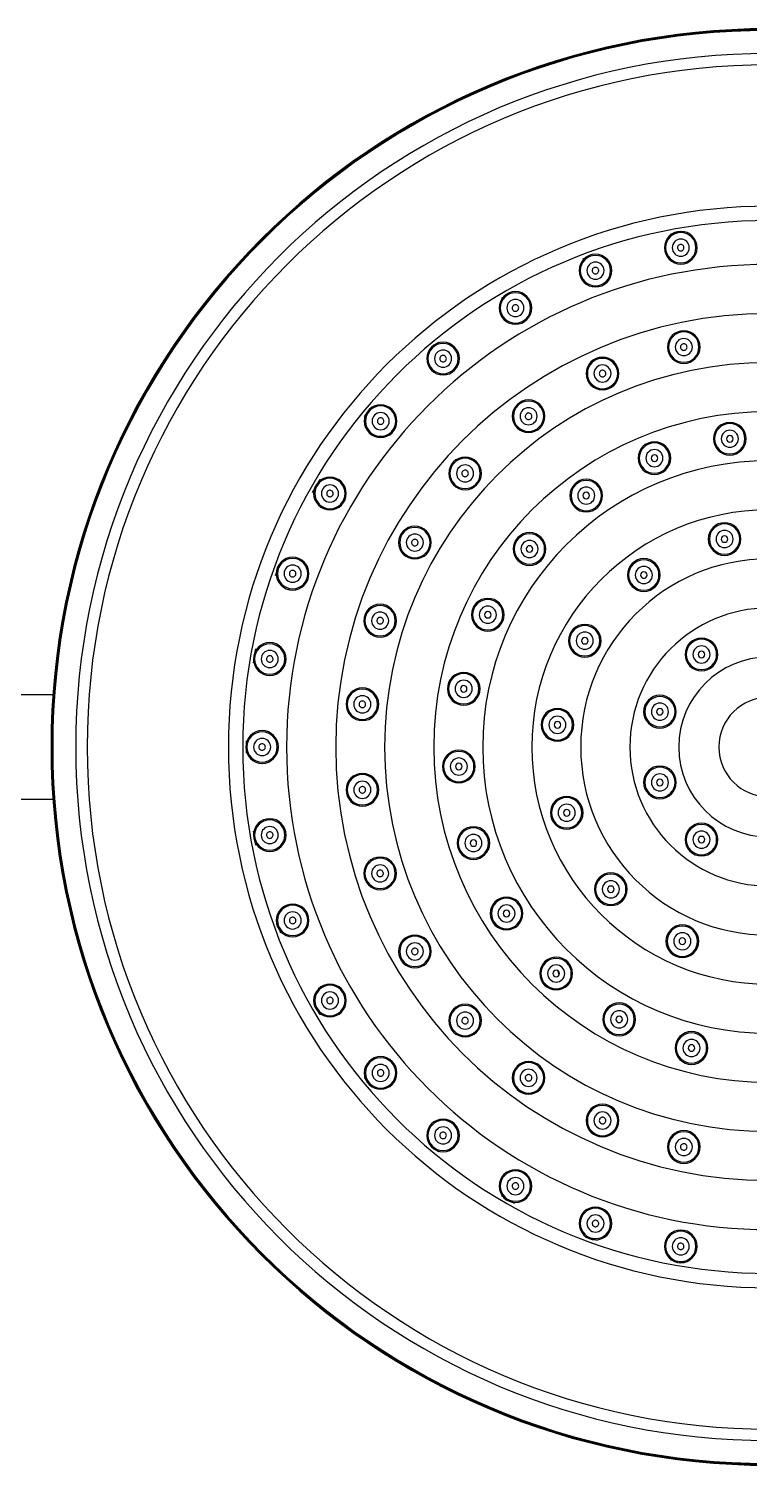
# Model space of a CAD drawing. Header units: millimetres. Extents: x 346859 to 753976, y -86090 to 5333.
# Drawn here: x 402491 to 402601.2, y -19739.2 to -19519.6 of the extents above; entities that cross this region are included whole.
import ezdxf

# ---------------------------------------------------------------- set-up
doc = ezdxf.new("R2010")
doc.units = ezdxf.units.MM
doc.header["$LTSCALE"] = 60
doc.layers.add('CO-BATH', color=6, linetype='Continuous')
doc.layers.add('F-HAT', color=251, linetype='Continuous')

# ---------------------------------------------------------------- blocks, each defined once
blk = doc.blocks.new('FFFFFEREREW')
at = {"layer": 'F-HAT'}
for p, q in [((287019.92, 71095.03), (287019.92, 71321.5)), ((287035.92, 71095.03), (287035.92, 71321.5)), ((287008.79, 71047.28), (287008.74, 71047.45)), ((287009.97, 71042.88), (287009.91, 71043.09)), ((287017.49, 71034.12), (287017.54, 71033.93)), ((287018.62, 71029.9), (287018.67, 71029.72)), ((287009.21, 71026.77), (287009.43, 71026.71)), ((286996.91, 71024.32), (286996.96, 71024.5)), ((287039.35, 71018.5), (287039.3, 71018.31)), ((287060.08, 71018.32), (287060.27, 71018.27)), ((287062.14, 71017.77), (287062.71, 71017.62)), ((287064.63, 71017.1), (287064.81, 71017.05)), ((287038.18, 71014.14), (287038.13, 71013.96)), ((287069.67, 71006.11), (287069.63, 71005.94)), ((287035.36, 71003.62), (287035.3, 71003.4)), ((287034.43, 71000.16), (287034.37, 70999.92)), ((287072.12, 70995.92), (287072.07, 70995.72)), ((286993.84, 70992.07), (286993.65, 70992.12)), ((286998.19, 70990.9), (286998.01, 70990.95))]:
    blk.add_line(p, q, dxfattribs=at)
for centre, radius in [((287027.92, 70985.52), 109.79), ((287027.92, 70985.52), 109.68), ((287027.92, 70985.52), 109.53), ((287027.92, 70985.52), 106.01), ((287027.92, 70985.52), 104.26), ((287027.92, 70985.52), 82.66), ((287027.92, 70985.52), 80.46), ((287027.92, 71063.02), 2.5), ((287027.92, 71063.02), 2.32), ((287014.47, 71061.85), 2.5), ((287014.47, 71061.85), 2.32), ((287014.47, 71061.85), 1.31), ((287027.92, 71063.02), 1.31), ((287041.38, 71061.85), 2.5), ((287041.38, 71061.85), 2.32), ((287041.38, 71061.85), 1.31), ((287001.42, 71058.35), 2.5), ((287054.43, 71058.35), 2.5), ((287027.92, 70985.52), 73.76), ((287001.42, 71058.35), 2.32), ((287001.42, 71058.35), 1.31), ((287054.43, 71058.35), 2.32), ((287054.43, 71058.35), 1.31), ((286989.17, 71052.64), 2.5), ((286989.17, 71052.64), 2.32), ((287066.67, 71052.64), 2.5), ((287066.67, 71052.64), 2.32), ((286989.17, 71052.64), 1.31), ((287066.67, 71052.64), 1.31), ((287027.92, 70985.52), 66.24), ((287021.39, 71047.68), 2.5), ((287021.39, 71047.68), 2.32), ((287034.46, 71047.68), 2.5), ((287034.46, 71047.68), 2.32), ((287021.39, 71047.68), 1.31), ((287034.46, 71047.68), 1.31), ((286978.11, 71044.89), 2.5), ((286978.11, 71044.89), 2.32), ((286978.11, 71044.89), 1.31), ((287008.61, 71044.97), 2.5), ((287008.61, 71044.97), 2.32), ((287008.61, 71044.97), 1.31), ((287047.24, 71044.97), 2.5), ((287047.24, 71044.97), 2.32), ((287047.24, 71044.97), 1.31), ((287077.74, 71044.89), 2.5), ((287077.74, 71044.89), 2.32), ((287077.74, 71044.89), 1.31), ((287027.92, 70985.52), 58.76), ((286996.67, 71039.65), 2.5), ((286996.67, 71039.65), 2.32), ((287059.17, 71039.65), 2.5), ((287059.17, 71039.65), 2.32), ((286996.67, 71039.65), 1.31), ((287059.17, 71039.65), 1.31), ((286968.55, 71035.34), 2.5), ((286968.55, 71035.34), 2.32), ((286968.55, 71035.34), 1.31), ((287027.92, 70985.52), 51.24), ((287087.29, 71035.34), 2.5), ((287087.29, 71035.34), 2.32), ((287087.29, 71035.34), 1.31), ((286986.1, 71031.97), 2.5), ((287019.02, 71032.18), 2.5), ((287019.02, 71032.18), 2.32), ((287030.91, 71032.93), 2.5), ((287030.91, 71032.93), 2.32), ((287069.74, 71031.97), 2.5), ((286986.1, 71031.97), 2.32), ((286986.1, 71031.97), 1.31), ((287019.02, 71032.18), 1.31), ((287019.02, 71032.18), 0.5), ((287030.91, 71032.93), 1.31), ((287030.91, 71032.93), 0.5), ((287042.6, 71030.7), 2.5), ((287042.6, 71030.7), 2.32), ((287069.74, 71031.97), 2.32), ((287069.74, 71031.97), 1.31), ((287007.7, 71028.5), 2.5), ((287007.7, 71028.5), 2.32), ((287042.6, 71030.7), 1.31), ((287042.6, 71030.7), 0.5), ((287027.92, 70985.52), 43.76), ((287007.7, 71028.5), 1.31), ((287007.7, 71028.5), 0.5), ((287053.37, 71025.63), 2.5), ((287053.37, 71025.63), 2.32), ((286960.81, 71024.27), 2.5), ((286960.81, 71024.27), 2.32), ((287053.37, 71025.63), 1.31), ((287053.37, 71025.63), 0.5), ((287095.04, 71024.27), 2.5), ((287095.04, 71024.27), 2.32), ((286960.81, 71024.27), 1.31), ((286977.36, 71022.26), 2.5), ((286977.36, 71022.26), 2.32), ((286977.36, 71022.26), 1.31), ((286997.65, 71022.12), 2.5), ((286997.65, 71022.12), 2.32), ((287078.49, 71022.26), 2.5), ((287078.49, 71022.26), 2.32), ((287078.49, 71022.26), 1.31), ((287095.04, 71024.27), 1.31), ((287027.92, 70985.52), 36.24), ((286997.65, 71022.12), 1.31), ((286997.65, 71022.12), 0.5), ((287024.53, 71017.85), 2.5), ((287024.53, 71017.85), 2.32), ((287024.53, 71017.85), 1.31), ((287062.55, 71018.04), 2.5), ((287062.55, 71018.04), 2.32), ((287062.55, 71018.04), 1.31), ((287024.53, 71017.85), 0.5), ((287037.97, 71016.43), 2.5), ((287037.97, 71016.43), 2.32), ((287037.97, 71016.43), 1.31), ((287037.97, 71016.43), 0.5), ((287062.55, 71018.04), 0.5), ((286989.49, 71013.44), 2.5), ((286989.49, 71013.44), 2.32), ((286989.49, 71013.44), 1.31), ((287011.67, 71013.67), 2.5), ((287011.67, 71013.67), 2.32), ((287011.67, 71013.67), 1.31), ((286955.1, 71012.03), 2.5), ((286955.1, 71012.03), 2.32), ((286955.1, 71012.03), 1.31), ((286970.83, 71010.95), 2.5), ((286970.83, 71010.95), 2.32), ((286989.49, 71013.44), 0.5), ((287027.92, 70985.52), 28.76), ((287011.67, 71013.67), 0.5), ((287085.02, 71010.95), 2.5), ((287085.02, 71010.95), 2.32), ((287100.75, 71012.03), 2.5), ((287100.75, 71012.03), 2.32), ((287100.75, 71012.03), 1.31), ((286970.83, 71010.95), 1.31), ((287049.67, 71009.68), 2.5), ((287049.67, 71009.68), 2.32), ((287049.67, 71009.68), 1.31), ((287069.55, 71008.41), 2.5), ((287069.55, 71008.41), 2.32), ((287085.02, 71010.95), 1.31), ((287049.67, 71009.68), 0.5), ((287069.55, 71008.41), 1.31), ((287069.55, 71008.41), 0.5), ((287001.63, 71004.63), 2.5), ((287001.63, 71004.63), 2.32), ((287001.63, 71004.63), 1.31), ((287027.92, 70985.52), 21.24), ((286983.76, 71003.01), 2.5), ((286983.76, 71003.01), 2.32), ((286983.76, 71003.01), 1.31), ((287001.63, 71004.63), 0.5), ((287022.52, 71002.17), 2.5), ((287022.52, 71002.17), 2.32), ((287033.33, 71002.17), 2.5), ((287033.33, 71002.17), 2.32), ((286983.76, 71003.01), 0.5), ((287022.52, 71002.17), 1.31), ((287022.52, 71002.17), 0.5), ((287033.33, 71002.17), 1.31), ((287033.33, 71002.17), 0.5), ((286951.6, 70998.98), 2.5), ((286951.6, 70998.98), 2.32), ((286951.6, 70998.98), 1.31), ((286966.79, 70998.52), 2.5), ((286966.79, 70998.52), 2.32), ((286966.79, 70998.52), 1.31), ((287057.61, 70998.74), 2.5), ((287057.61, 70998.74), 2.32), ((287057.61, 70998.74), 1.31), ((287073.93, 70997.34), 2.5), ((287073.93, 70997.34), 2.32), ((287089.06, 70998.52), 2.5), ((287089.06, 70998.52), 2.32), ((287089.06, 70998.52), 1.31), ((287104.25, 70998.98), 2.5), ((287104.25, 70998.98), 2.32), ((287104.25, 70998.98), 1.31), ((287013.77, 70995.81), 2.5), ((287013.77, 70995.81), 2.32), ((287013.77, 70995.81), 1.31), ((287027.92, 70985.52), 13.76), ((287042.08, 70995.81), 2.5), ((287042.08, 70995.81), 2.32), ((287042.08, 70995.81), 1.31), ((287057.61, 70998.74), 0.5), ((287073.93, 70997.34), 1.31), ((287073.93, 70997.34), 0.5), ((287013.77, 70995.81), 0.5), ((287042.08, 70995.81), 0.5), ((286980.8, 70991.48), 2.5), ((286980.8, 70991.48), 2.32), ((286980.8, 70991.48), 1.31), ((286996.13, 70992.28), 2.5), ((286996.13, 70992.28), 2.32), ((286996.13, 70992.28), 1.31), ((286996.13, 70992.28), 0.5), ((287027.92, 70985.52), 7.62), ((286980.8, 70991.48), 0.5)]:
    blk.add_circle(centre, radius, dxfattribs=at)
for start, end in [(89.3339, 90.6675), (99.2885, 100.8386), (79.1634, 80.7128), (109.1607, 109.9989), (69.1328, 70.0011), (119.1326, 120.7882), (59.2134, 59.9967), (129.2291, 130.6172), (49.3837, 50.7727), (139.3837, 140.7727), (39.2291, 40.6172), (149.2134, 149.9967), (29.1326, 30.7882), (159.1328, 160.0011), (19.1607, 19.9989), (169.1634, 170.7128), (9.2885, 10.8386)]:
    blk.add_arc((287027.92, 70985.52), 79.87, start, end, dxfattribs=at)
for points, knots in [([(287027.92, 71062.52), (287027.85, 71062.52), (287027.7, 71062.56), (287027.52, 71062.7), (287027.42, 71062.91), (287027.42, 71063.14), (287027.52, 71063.35), (287027.7, 71063.49), (287027.85, 71063.52), (287027.92, 71063.52)], [0, 0, 0, 0, 0.222133, 0.444289, 0.666476, 0.888675, 1.110862, 1.333019, 1.555152, 1.555152, 1.555152, 1.555152]), ([(287027.92, 71063.52), (287028, 71063.52), (287028.15, 71063.49), (287028.33, 71063.35), (287028.43, 71063.14), (287028.43, 71062.91), (287028.33, 71062.7), (287028.15, 71062.56), (287028, 71062.52), (287027.92, 71062.52)], [0, 0, 0, 0, 0.222134, 0.444291, 0.666477, 0.888675, 1.110861, 1.333018, 1.555152, 1.555152, 1.555152, 1.555152]), ([(287014.55, 71061.35), (287014.48, 71061.34), (287014.33, 71061.35), (287014.12, 71061.46), (287013.99, 71061.65), (287013.95, 71061.87), (287014.01, 71062.09), (287014.16, 71062.27), (287014.31, 71062.33), (287014.38, 71062.34)], [0, 0, 0, 0, 0.222133, 0.444289, 0.666476, 0.888675, 1.110862, 1.333019, 1.555152, 1.555152, 1.555152, 1.555152]), ([(287014.38, 71062.34), (287014.45, 71062.35), (287014.61, 71062.34), (287014.81, 71062.23), (287014.94, 71062.05), (287014.98, 71061.82), (287014.92, 71061.6), (287014.77, 71061.43), (287014.63, 71061.37), (287014.55, 71061.35)], [0, 0, 0, 0, 0.222134, 0.444291, 0.666477, 0.888675, 1.110861, 1.333018, 1.555152, 1.555152, 1.555152, 1.555152]), ([(287041.29, 71061.35), (287041.22, 71061.37), (287041.08, 71061.43), (287040.93, 71061.6), (287040.87, 71061.82), (287040.9, 71062.05), (287041.04, 71062.23), (287041.24, 71062.34), (287041.39, 71062.35), (287041.47, 71062.34)], [0, 0, 0, 0, 0.222133, 0.444289, 0.666476, 0.888675, 1.110862, 1.333019, 1.555152, 1.555152, 1.555152, 1.555152]), ([(287041.47, 71062.34), (287041.54, 71062.33), (287041.68, 71062.27), (287041.83, 71062.09), (287041.9, 71061.87), (287041.86, 71061.65), (287041.72, 71061.46), (287041.52, 71061.35), (287041.37, 71061.34), (287041.29, 71061.35)], [0, 0, 0, 0, 0.222134, 0.444291, 0.666477, 0.888675, 1.110861, 1.333018, 1.555152, 1.555152, 1.555152, 1.555152]), ([(287001.59, 71057.88), (287001.52, 71057.86), (287001.37, 71057.84), (287001.15, 71057.91), (287000.98, 71058.07), (287000.9, 71058.29), (287000.93, 71058.51), (287001.05, 71058.71), (287001.18, 71058.79), (287001.25, 71058.82)], [0, 0, 0, 0, 0.222133, 0.444289, 0.666476, 0.888675, 1.110862, 1.333019, 1.555152, 1.555152, 1.555152, 1.555152]), ([(287001.25, 71058.82), (287001.32, 71058.84), (287001.47, 71058.86), (287001.69, 71058.79), (287001.85, 71058.63), (287001.93, 71058.41), (287001.91, 71058.19), (287001.79, 71057.99), (287001.66, 71057.91), (287001.59, 71057.88)], [0, 0, 0, 0, 0.222134, 0.444291, 0.666477, 0.888675, 1.110861, 1.333018, 1.555152, 1.555152, 1.555152, 1.555152]), ([(287054.26, 71057.88), (287054.19, 71057.91), (287054.06, 71057.99), (287053.94, 71058.19), (287053.92, 71058.41), (287054, 71058.63), (287054.16, 71058.79), (287054.38, 71058.86), (287054.53, 71058.84), (287054.6, 71058.82)], [0, 0, 0, 0, 0.222133, 0.444289, 0.666476, 0.888675, 1.110862, 1.333019, 1.555152, 1.555152, 1.555152, 1.555152]), ([(287054.6, 71058.82), (287054.67, 71058.79), (287054.8, 71058.71), (287054.92, 71058.51), (287054.94, 71058.29), (287054.86, 71058.07), (287054.7, 71057.91), (287054.48, 71057.84), (287054.33, 71057.86), (287054.26, 71057.88)], [0, 0, 0, 0, 0.222134, 0.444291, 0.666477, 0.888675, 1.110861, 1.333018, 1.555152, 1.555152, 1.555152, 1.555152]), ([(286989.42, 71052.21), (286989.36, 71052.17), (286989.21, 71052.13), (286988.98, 71052.16), (286988.79, 71052.29), (286988.68, 71052.49), (286988.66, 71052.72), (286988.75, 71052.93), (286988.86, 71053.04), (286988.92, 71053.07)], [0, 0, 0, 0, 0.222133, 0.444289, 0.666476, 0.888675, 1.110862, 1.333019, 1.555152, 1.555152, 1.555152, 1.555152]), ([(286988.92, 71053.07), (286988.99, 71053.11), (286989.14, 71053.16), (286989.36, 71053.12), (286989.55, 71052.99), (286989.67, 71052.79), (286989.68, 71052.56), (286989.6, 71052.35), (286989.49, 71052.25), (286989.42, 71052.21)], [0, 0, 0, 0, 0.222134, 0.444291, 0.666477, 0.888675, 1.110861, 1.333018, 1.555152, 1.555152, 1.555152, 1.555152]), ([(287066.42, 71052.21), (287066.36, 71052.25), (287066.25, 71052.35), (287066.16, 71052.56), (287066.18, 71052.79), (287066.29, 71052.99), (287066.48, 71053.12), (287066.71, 71053.16), (287066.86, 71053.11), (287066.92, 71053.07)], [0, 0, 0, 0, 0.222133, 0.444289, 0.666476, 0.888675, 1.110862, 1.333019, 1.555152, 1.555152, 1.555152, 1.555152]), ([(287066.92, 71053.07), (287066.99, 71053.04), (287067.1, 71052.93), (287067.18, 71052.72), (287067.17, 71052.49), (287067.05, 71052.29), (287066.86, 71052.16), (287066.63, 71052.13), (287066.49, 71052.17), (287066.42, 71052.21)], [0, 0, 0, 0, 0.222134, 0.444291, 0.666477, 0.888675, 1.110861, 1.333018, 1.555152, 1.555152, 1.555152, 1.555152]), ([(287021.44, 71047.18), (287021.37, 71047.18), (287021.22, 71047.2), (287021.02, 71047.32), (287020.9, 71047.51), (287020.88, 71047.74), (287020.95, 71047.96), (287021.12, 71048.12), (287021.26, 71048.17), (287021.34, 71048.18)], [0, 0, 0, 0, 0.222339, 0.444684, 0.667036, 0.889392, 1.111744, 1.334089, 1.556428, 1.556428, 1.556428, 1.556428]), ([(287021.34, 71048.18), (287021.41, 71048.19), (287021.56, 71048.17), (287021.76, 71048.04), (287021.88, 71047.85), (287021.9, 71047.62), (287021.83, 71047.4), (287021.66, 71047.24), (287021.52, 71047.19), (287021.44, 71047.18)], [0, 0, 0, 0, 0.222339, 0.444684, 0.667037, 0.889392, 1.111744, 1.334089, 1.556428, 1.556428, 1.556428, 1.556428]), ([(287034.4, 71047.18), (287034.33, 71047.19), (287034.18, 71047.24), (287034.02, 71047.4), (287033.94, 71047.62), (287033.97, 71047.85), (287034.09, 71048.04), (287034.28, 71048.17), (287034.43, 71048.19), (287034.51, 71048.18)], [0, 0, 0, 0, 0.222339, 0.444684, 0.667036, 0.889392, 1.111744, 1.334089, 1.556428, 1.556428, 1.556428, 1.556428]), ([(287034.51, 71048.18), (287034.58, 71048.17), (287034.73, 71048.12), (287034.89, 71047.96), (287034.97, 71047.74), (287034.94, 71047.51), (287034.82, 71047.32), (287034.63, 71047.2), (287034.48, 71047.18), (287034.4, 71047.18)], [0, 0, 0, 0, 0.222339, 0.444684, 0.667037, 0.889392, 1.111744, 1.334089, 1.556428, 1.556428, 1.556428, 1.556428]), ([(287008.76, 71044.49), (287008.69, 71044.47), (287008.54, 71044.45), (287008.33, 71044.53), (287008.17, 71044.7), (287008.09, 71044.92), (287008.13, 71045.15), (287008.25, 71045.34), (287008.38, 71045.42), (287008.46, 71045.44)], [0, 0, 0, 0, 0.222339, 0.444684, 0.667036, 0.889392, 1.111744, 1.334089, 1.556428, 1.556428, 1.556428, 1.556428]), ([(287008.46, 71045.44), (287008.53, 71045.46), (287008.68, 71045.48), (287008.89, 71045.4), (287009.05, 71045.23), (287009.12, 71045.01), (287009.09, 71044.78), (287008.97, 71044.59), (287008.83, 71044.51), (287008.76, 71044.49)], [0, 0, 0, 0, 0.222339, 0.444684, 0.667037, 0.889392, 1.111744, 1.334089, 1.556428, 1.556428, 1.556428, 1.556428]), ([(287047.08, 71044.49), (287047.01, 71044.51), (287046.88, 71044.59), (287046.75, 71044.78), (287046.72, 71045.01), (287046.79, 71045.23), (287046.95, 71045.4), (287047.17, 71045.48), (287047.32, 71045.46), (287047.39, 71045.44)], [0, 0, 0, 0, 0.222339, 0.444684, 0.667036, 0.889392, 1.111744, 1.334089, 1.556428, 1.556428, 1.556428, 1.556428]), ([(287047.39, 71045.44), (287047.46, 71045.42), (287047.59, 71045.34), (287047.72, 71045.15), (287047.75, 71044.92), (287047.68, 71044.7), (287047.52, 71044.53), (287047.31, 71044.45), (287047.15, 71044.47), (287047.08, 71044.49)], [0, 0, 0, 0, 0.222339, 0.444684, 0.667037, 0.889392, 1.111744, 1.334089, 1.556428, 1.556428, 1.556428, 1.556428]), ([(286978.43, 71044.51), (286978.37, 71044.46), (286978.23, 71044.39), (286978.01, 71044.39), (286977.8, 71044.48), (286977.65, 71044.66), (286977.59, 71044.88), (286977.64, 71045.1), (286977.73, 71045.23), (286977.79, 71045.27)], [0, 0, 0, 0, 0.222133, 0.444289, 0.666476, 0.888675, 1.110862, 1.333019, 1.555152, 1.555152, 1.555152, 1.555152]), ([(286977.79, 71045.27), (286977.84, 71045.32), (286977.98, 71045.39), (286978.21, 71045.4), (286978.42, 71045.3), (286978.57, 71045.13), (286978.62, 71044.91), (286978.58, 71044.68), (286978.49, 71044.56), (286978.43, 71044.51)], [0, 0, 0, 0, 0.222134, 0.444291, 0.666477, 0.888675, 1.110861, 1.333018, 1.555152, 1.555152, 1.555152, 1.555152]), ([(287077.42, 71044.51), (287077.36, 71044.56), (287077.27, 71044.68), (287077.22, 71044.91), (287077.28, 71045.13), (287077.43, 71045.3), (287077.64, 71045.4), (287077.87, 71045.39), (287078, 71045.32), (287078.06, 71045.27)], [0, 0, 0, 0, 0.222133, 0.444289, 0.666476, 0.888675, 1.110862, 1.333019, 1.555152, 1.555152, 1.555152, 1.555152]), ([(287078.06, 71045.27), (287078.12, 71045.23), (287078.21, 71045.1), (287078.25, 71044.88), (287078.2, 71044.66), (287078.05, 71044.48), (287077.84, 71044.39), (287077.61, 71044.39), (287077.47, 71044.46), (287077.42, 71044.51)], [0, 0, 0, 0, 0.222134, 0.444291, 0.666477, 0.888675, 1.110861, 1.333018, 1.555152, 1.555152, 1.555152, 1.555152]), ([(286996.92, 71039.22), (286996.86, 71039.18), (286996.71, 71039.14), (286996.48, 71039.17), (286996.29, 71039.3), (286996.18, 71039.5), (286996.16, 71039.73), (286996.25, 71039.94), (286996.36, 71040.05), (286996.42, 71040.08)], [0, 0, 0, 0, 0.222339, 0.444684, 0.667036, 0.889392, 1.111744, 1.334089, 1.556428, 1.556428, 1.556428, 1.556428]), ([(286996.42, 71040.08), (286996.49, 71040.12), (286996.63, 71040.17), (286996.86, 71040.13), (286997.05, 71040), (286997.17, 71039.8), (286997.18, 71039.57), (286997.1, 71039.36), (286996.99, 71039.26), (286996.92, 71039.22)], [0, 0, 0, 0, 0.222339, 0.444684, 0.667037, 0.889392, 1.111744, 1.334089, 1.556428, 1.556428, 1.556428, 1.556428]), ([(287058.92, 71039.22), (287058.86, 71039.26), (287058.75, 71039.36), (287058.66, 71039.57), (287058.68, 71039.8), (287058.79, 71040), (287058.98, 71040.13), (287059.21, 71040.17), (287059.36, 71040.12), (287059.42, 71040.08)], [0, 0, 0, 0, 0.222339, 0.444684, 0.667036, 0.889392, 1.111744, 1.334089, 1.556428, 1.556428, 1.556428, 1.556428]), ([(287059.42, 71040.08), (287059.49, 71040.05), (287059.6, 71039.94), (287059.68, 71039.73), (287059.67, 71039.5), (287059.55, 71039.3), (287059.36, 71039.17), (287059.13, 71039.14), (287058.99, 71039.18), (287058.92, 71039.22)], [0, 0, 0, 0, 0.222339, 0.444684, 0.667037, 0.889392, 1.111744, 1.334089, 1.556428, 1.556428, 1.556428, 1.556428]), ([(286968.94, 71035.02), (286968.89, 71034.96), (286968.77, 71034.87), (286968.54, 71034.82), (286968.32, 71034.88), (286968.14, 71035.03), (286968.05, 71035.24), (286968.05, 71035.47), (286968.13, 71035.6), (286968.17, 71035.66)], [0, 0, 0, 0, 0.222133, 0.444289, 0.666476, 0.888675, 1.110862, 1.333019, 1.555152, 1.555152, 1.555152, 1.555152]), ([(286968.17, 71035.66), (286968.22, 71035.72), (286968.34, 71035.81), (286968.57, 71035.86), (286968.79, 71035.8), (286968.97, 71035.65), (286969.06, 71035.44), (286969.06, 71035.21), (286968.99, 71035.08), (286968.94, 71035.02)], [0, 0, 0, 0, 0.222134, 0.444291, 0.666477, 0.888675, 1.110861, 1.333018, 1.555152, 1.555152, 1.555152, 1.555152]), ([(287086.91, 71035.02), (287086.86, 71035.08), (287086.79, 71035.21), (287086.78, 71035.44), (287086.88, 71035.65), (287087.06, 71035.8), (287087.28, 71035.86), (287087.5, 71035.81), (287087.63, 71035.72), (287087.67, 71035.66)], [0, 0, 0, 0, 0.222133, 0.444289, 0.666476, 0.888675, 1.110862, 1.333019, 1.555152, 1.555152, 1.555152, 1.555152]), ([(287087.67, 71035.66), (287087.72, 71035.6), (287087.79, 71035.47), (287087.8, 71035.24), (287087.7, 71035.03), (287087.53, 71034.88), (287087.3, 71034.82), (287087.08, 71034.87), (287086.96, 71034.96), (287086.91, 71035.02)], [0, 0, 0, 0, 0.222134, 0.444291, 0.666477, 0.888675, 1.110861, 1.333018, 1.555152, 1.555152, 1.555152, 1.555152]), ([(286986.44, 71031.6), (286986.38, 71031.55), (286986.25, 71031.47), (286986.02, 71031.46), (286985.81, 71031.55), (286985.65, 71031.72), (286985.59, 71031.94), (286985.62, 71032.17), (286985.71, 71032.29), (286985.77, 71032.34)], [0, 0, 0, 0, 0.222339, 0.444684, 0.667036, 0.889392, 1.111744, 1.334089, 1.556428, 1.556428, 1.556428, 1.556428]), ([(286985.77, 71032.34), (286985.82, 71032.39), (286985.96, 71032.47), (286986.19, 71032.48), (286986.4, 71032.39), (286986.55, 71032.22), (286986.62, 71032), (286986.58, 71031.78), (286986.49, 71031.65), (286986.44, 71031.6)], [0, 0, 0, 0, 0.222339, 0.444684, 0.667037, 0.889392, 1.111744, 1.334089, 1.556428, 1.556428, 1.556428, 1.556428]), ([(287069.41, 71031.6), (287069.35, 71031.65), (287069.27, 71031.78), (287069.23, 71032), (287069.29, 71032.22), (287069.45, 71032.39), (287069.66, 71032.48), (287069.89, 71032.47), (287070.02, 71032.39), (287070.08, 71032.34)], [0, 0, 0, 0, 0.222339, 0.444684, 0.667036, 0.889392, 1.111744, 1.334089, 1.556428, 1.556428, 1.556428, 1.556428]), ([(287070.08, 71032.34), (287070.13, 71032.29), (287070.22, 71032.17), (287070.26, 71031.94), (287070.19, 71031.72), (287070.04, 71031.55), (287069.83, 71031.46), (287069.6, 71031.47), (287069.46, 71031.55), (287069.41, 71031.6)], [0, 0, 0, 0, 0.222339, 0.444684, 0.667037, 0.889392, 1.111744, 1.334089, 1.556428, 1.556428, 1.556428, 1.556428]), ([(286961.24, 71024.02), (286961.2, 71023.96), (286961.1, 71023.85), (286960.88, 71023.76), (286960.65, 71023.78), (286960.46, 71023.9), (286960.33, 71024.09), (286960.29, 71024.31), (286960.34, 71024.46), (286960.37, 71024.52)], [0, 0, 0, 0, 0.222133, 0.444289, 0.666476, 0.888675, 1.110862, 1.333019, 1.555152, 1.555152, 1.555152, 1.555152]), ([(286960.37, 71024.52), (286960.41, 71024.59), (286960.52, 71024.7), (286960.73, 71024.78), (286960.96, 71024.77), (286961.16, 71024.65), (286961.29, 71024.46), (286961.32, 71024.24), (286961.28, 71024.09), (286961.24, 71024.02)], [0, 0, 0, 0, 0.222134, 0.444291, 0.666477, 0.888675, 1.110861, 1.333018, 1.555152, 1.555152, 1.555152, 1.555152]), ([(287094.61, 71024.02), (287094.57, 71024.09), (287094.52, 71024.24), (287094.56, 71024.46), (287094.69, 71024.65), (287094.89, 71024.77), (287095.12, 71024.78), (287095.33, 71024.7), (287095.43, 71024.59), (287095.47, 71024.52)], [0, 0, 0, 0, 0.222133, 0.444289, 0.666476, 0.888675, 1.110862, 1.333019, 1.555152, 1.555152, 1.555152, 1.555152]), ([(287095.47, 71024.52), (287095.51, 71024.46), (287095.55, 71024.31), (287095.52, 71024.09), (287095.39, 71023.9), (287095.19, 71023.78), (287094.96, 71023.76), (287094.75, 71023.85), (287094.64, 71023.96), (287094.61, 71024.02)], [0, 0, 0, 0, 0.222134, 0.444291, 0.666477, 0.888675, 1.110861, 1.333018, 1.555152, 1.555152, 1.555152, 1.555152]), ([(286977.76, 71021.97), (286977.72, 71021.91), (286977.6, 71021.81), (286977.38, 71021.74), (286977.16, 71021.79), (286976.97, 71021.92), (286976.86, 71022.12), (286976.85, 71022.35), (286976.91, 71022.49), (286976.96, 71022.55)], [0, 0, 0, 0, 0.222339, 0.444684, 0.667036, 0.889392, 1.111744, 1.334089, 1.556428, 1.556428, 1.556428, 1.556428]), ([(286976.96, 71022.55), (286977, 71022.61), (286977.12, 71022.72), (286977.34, 71022.78), (286977.56, 71022.74), (286977.75, 71022.6), (286977.86, 71022.4), (286977.87, 71022.17), (286977.81, 71022.03), (286977.76, 71021.97)], [0, 0, 0, 0, 0.222339, 0.444684, 0.667037, 0.889392, 1.111744, 1.334089, 1.556428, 1.556428, 1.556428, 1.556428]), ([(287078.08, 71021.97), (287078.04, 71022.03), (287077.98, 71022.17), (287077.99, 71022.4), (287078.1, 71022.6), (287078.28, 71022.74), (287078.51, 71022.78), (287078.73, 71022.72), (287078.85, 71022.61), (287078.89, 71022.55)], [0, 0, 0, 0, 0.222339, 0.444684, 0.667036, 0.889392, 1.111744, 1.334089, 1.556428, 1.556428, 1.556428, 1.556428]), ([(287078.89, 71022.55), (287078.93, 71022.49), (287078.99, 71022.35), (287078.98, 71022.12), (287078.88, 71021.92), (287078.69, 71021.79), (287078.46, 71021.74), (287078.24, 71021.81), (287078.13, 71021.91), (287078.08, 71021.97)], [0, 0, 0, 0, 0.222339, 0.444684, 0.667037, 0.889392, 1.111744, 1.334089, 1.556428, 1.556428, 1.556428, 1.556428]), ([(286954.63, 71012.2), (286954.65, 71012.27), (286954.74, 71012.4), (286954.93, 71012.52), (286955.16, 71012.54), (286955.38, 71012.46), (286955.54, 71012.3), (286955.61, 71012.08), (286955.59, 71011.93), (286955.57, 71011.86)], [0, 0, 0, 0, 0.222134, 0.444291, 0.666477, 0.888675, 1.110861, 1.333018, 1.555152, 1.555152, 1.555152, 1.555152]), ([(287100.28, 71011.86), (287100.25, 71011.93), (287100.23, 71012.08), (287100.31, 71012.3), (287100.47, 71012.46), (287100.68, 71012.54), (287100.91, 71012.52), (287101.11, 71012.4), (287101.19, 71012.27), (287101.22, 71012.2)], [0, 0, 0, 0, 0.222133, 0.444289, 0.666476, 0.888675, 1.110862, 1.333019, 1.555152, 1.555152, 1.555152, 1.555152]), ([(286955.57, 71011.86), (286955.54, 71011.79), (286955.46, 71011.66), (286955.26, 71011.54), (286955.03, 71011.52), (286954.82, 71011.6), (286954.66, 71011.76), (286954.58, 71011.98), (286954.6, 71012.13), (286954.63, 71012.2)], [0, 0, 0, 0, 0.222133, 0.444289, 0.666476, 0.888675, 1.110862, 1.333019, 1.555152, 1.555152, 1.555152, 1.555152]), ([(286971.28, 71010.74), (286971.25, 71010.67), (286971.16, 71010.55), (286970.96, 71010.45), (286970.73, 71010.44), (286970.52, 71010.53), (286970.37, 71010.71), (286970.31, 71010.93), (286970.34, 71011.08), (286970.37, 71011.15)], [0, 0, 0, 0, 0.222339, 0.444684, 0.667036, 0.889392, 1.111744, 1.334089, 1.556428, 1.556428, 1.556428, 1.556428]), ([(286970.37, 71011.15), (286970.4, 71011.22), (286970.49, 71011.34), (286970.7, 71011.45), (286970.93, 71011.45), (286971.14, 71011.36), (286971.29, 71011.18), (286971.34, 71010.96), (286971.31, 71010.81), (286971.28, 71010.74)], [0, 0, 0, 0, 0.222339, 0.444684, 0.667037, 0.889392, 1.111744, 1.334089, 1.556428, 1.556428, 1.556428, 1.556428]), ([(287084.56, 71010.74), (287084.53, 71010.81), (287084.5, 71010.96), (287084.56, 71011.18), (287084.71, 71011.36), (287084.92, 71011.45), (287085.15, 71011.45), (287085.35, 71011.34), (287085.45, 71011.22), (287085.48, 71011.15)], [0, 0, 0, 0, 0.222339, 0.444684, 0.667036, 0.889392, 1.111744, 1.334089, 1.556428, 1.556428, 1.556428, 1.556428]), ([(287085.48, 71011.15), (287085.51, 71011.08), (287085.54, 71010.93), (287085.48, 71010.71), (287085.33, 71010.53), (287085.12, 71010.44), (287084.89, 71010.45), (287084.69, 71010.55), (287084.59, 71010.67), (287084.56, 71010.74)], [0, 0, 0, 0, 0.222339, 0.444684, 0.667037, 0.889392, 1.111744, 1.334089, 1.556428, 1.556428, 1.556428, 1.556428]), ([(287101.22, 71012.2), (287101.24, 71012.13), (287101.26, 71011.98), (287101.19, 71011.76), (287101.03, 71011.6), (287100.81, 71011.52), (287100.58, 71011.54), (287100.39, 71011.66), (287100.3, 71011.79), (287100.28, 71011.86)], [0, 0, 0, 0, 0.222134, 0.444291, 0.666477, 0.888675, 1.110861, 1.333018, 1.555152, 1.555152, 1.555152, 1.555152]), ([(286951.11, 70999.07), (286951.12, 70999.14), (286951.18, 70999.28), (286951.35, 70999.44), (286951.58, 70999.5), (286951.8, 70999.46), (286951.99, 70999.32), (286952.1, 70999.12), (286952.11, 70998.97), (286952.09, 70998.9)], [0, 0, 0, 0, 0.222134, 0.444291, 0.666477, 0.888675, 1.110861, 1.333018, 1.555152, 1.555152, 1.555152, 1.555152]), ([(287103.75, 70998.9), (287103.74, 70998.97), (287103.75, 70999.12), (287103.86, 70999.32), (287104.04, 70999.46), (287104.27, 70999.5), (287104.49, 70999.44), (287104.66, 70999.28), (287104.72, 70999.14), (287104.74, 70999.07)], [0, 0, 0, 0, 0.222133, 0.444289, 0.666476, 0.888675, 1.110862, 1.333019, 1.555152, 1.555152, 1.555152, 1.555152]), ([(286952.09, 70998.9), (286952.08, 70998.82), (286952.02, 70998.68), (286951.85, 70998.53), (286951.63, 70998.47), (286951.4, 70998.51), (286951.21, 70998.64), (286951.1, 70998.84), (286951.1, 70999), (286951.11, 70999.07)], [0, 0, 0, 0, 0.222133, 0.444289, 0.666476, 0.888675, 1.110862, 1.333019, 1.555152, 1.555152, 1.555152, 1.555152]), ([(286967.28, 70998.42), (286967.26, 70998.34), (286967.2, 70998.2), (286967.02, 70998.06), (286966.8, 70998), (286966.57, 70998.05), (286966.39, 70998.19), (286966.29, 70998.4), (286966.29, 70998.55), (286966.3, 70998.62)], [0, 0, 0, 0, 0.222339, 0.444684, 0.667036, 0.889392, 1.111744, 1.334089, 1.556428, 1.556428, 1.556428, 1.556428]), ([(286966.3, 70998.62), (286966.32, 70998.7), (286966.38, 70998.84), (286966.56, 70998.98), (286966.78, 70999.04), (286967.01, 70998.99), (286967.19, 70998.85), (286967.29, 70998.64), (286967.29, 70998.49), (286967.28, 70998.42)], [0, 0, 0, 0, 0.222339, 0.444684, 0.667037, 0.889392, 1.111744, 1.334089, 1.556428, 1.556428, 1.556428, 1.556428]), ([(287088.57, 70998.42), (287088.55, 70998.49), (287088.55, 70998.64), (287088.66, 70998.85), (287088.84, 70998.99), (287089.06, 70999.04), (287089.29, 70998.98), (287089.47, 70998.84), (287089.53, 70998.7), (287089.55, 70998.62)], [0, 0, 0, 0, 0.222339, 0.444684, 0.667036, 0.889392, 1.111744, 1.334089, 1.556428, 1.556428, 1.556428, 1.556428]), ([(287089.55, 70998.62), (287089.56, 70998.55), (287089.56, 70998.4), (287089.46, 70998.19), (287089.27, 70998.05), (287089.05, 70998), (287088.83, 70998.06), (287088.65, 70998.2), (287088.58, 70998.34), (287088.57, 70998.42)], [0, 0, 0, 0, 0.222339, 0.444684, 0.667037, 0.889392, 1.111744, 1.334089, 1.556428, 1.556428, 1.556428, 1.556428]), ([(287104.74, 70999.07), (287104.75, 70999), (287104.74, 70998.84), (287104.63, 70998.64), (287104.45, 70998.51), (287104.22, 70998.47), (287104, 70998.53), (287103.83, 70998.68), (287103.77, 70998.82), (287103.75, 70998.9)], [0, 0, 0, 0, 0.222134, 0.444291, 0.666477, 0.888675, 1.110861, 1.333018, 1.555152, 1.555152, 1.555152, 1.555152])]:
    blk.add_open_spline(points, degree=3, knots=knots, dxfattribs=at)

msp = doc.modelspace()

# ---------------------------------------------------------------- block references
at = {"layer": 'CO-BATH', "xscale": -1, "rotation": 89.9999999999999}
msp.add_blockref('FFFFFEREREW', (473589.71, 267398.48), dxfattribs=at)

doc.saveas('drawing.dxf')
